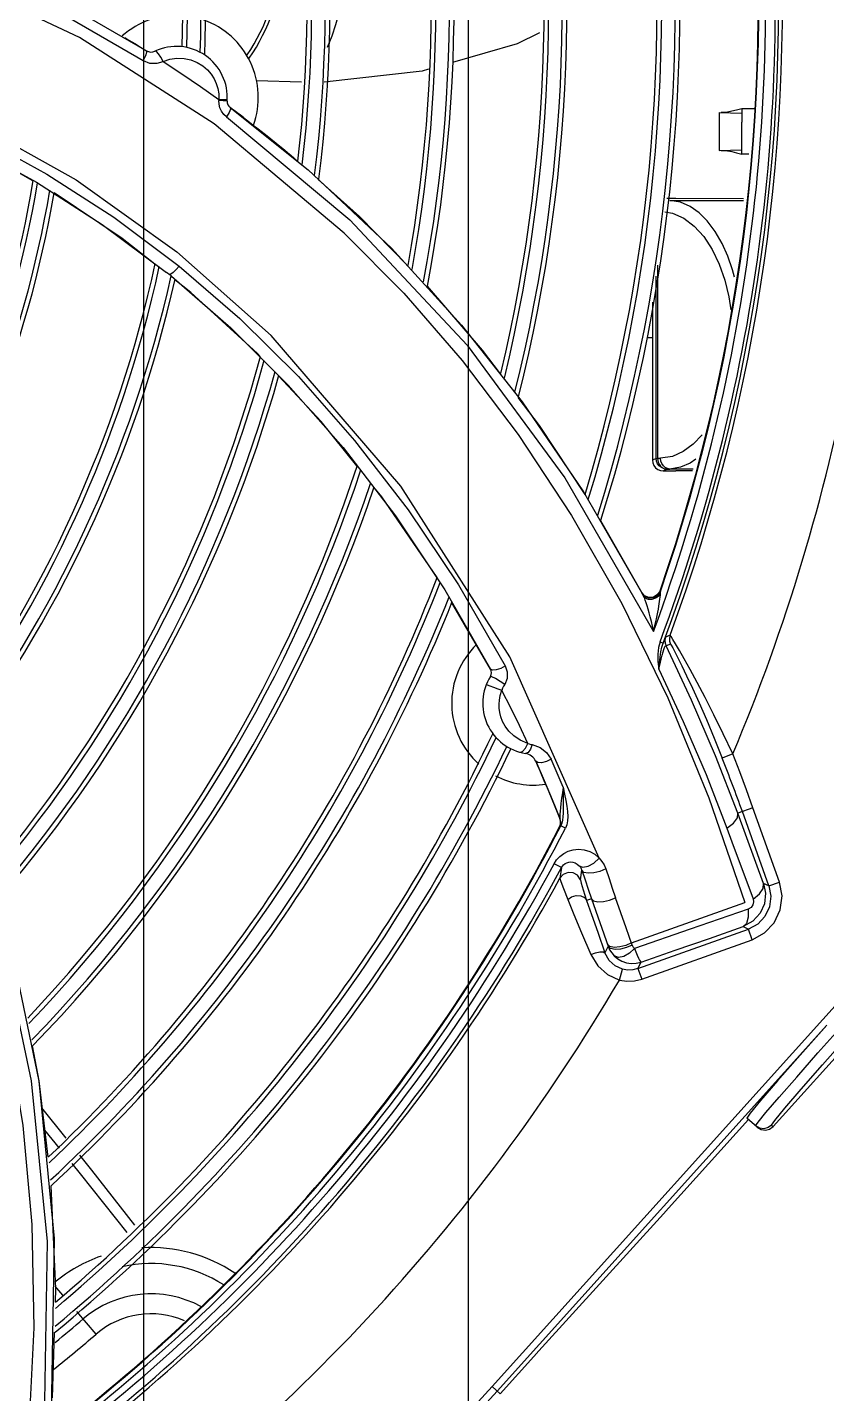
# Model space of a CAD drawing. Header units: metres. Extents: x -367 to 374, y -238 to 224.
# Drawn here: x 348.7501 to 348.8209, y 176.6379 to 176.7589 of the extents above; entities that cross this region are included whole.
import ezdxf
from ezdxf.enums import TextEntityAlignment as Align

# ---------------------------------------------------------------- set-up
doc = ezdxf.new("R2010")
doc.units = ezdxf.units.M
for name, color, linetype in [('ELE-ALIMENTADORES', 160, 'Continuous'), ('LA_BAU_BASES GERAIS_R00$0$ARQ-XREF-ATT', 8, 'Continuous'), ('LA_BAU_BASES GERAIS_R00$0$BASE', 253, 'Continuous'), ('LA_BAU_BASES GERAIS_R00$0$dutos', 31, 'Continuous')]:
    doc.layers.add(name, color=color, linetype=linetype)
doc.styles.add('LA_BAU_BASES GERAIS_R00$0$R60-125-RS', font='romans.shx', dxfattribs={"height": 0.19})
doc.styles.add('LA_BAU_BASES GERAIS_R00$0$R80-100-RS', font='romans.shx', dxfattribs={"height": 0.203})

# ---------------------------------------------------------------- blocks, each defined once
blk = doc.blocks.new('LA_BAU_BASES GERAIS_R00$0$A$C2E3D5B4E')
at = {"layer": 'LA_BAU_BASES GERAIS_R00$0$dutos', "color": 251}
for p, q in [((-17.98959167692874, -1.455469513867399), (-17.98959167692874, -0.8957732504447335)), ((-17.96084462448061, -0.8957732504447335), (-17.96084462448061, -1.455469513867399)), ((-17.99608816745626, -1.19034295930868), (-17.98964390789183, -1.194045637966781)), ((-17.99125982166061, -1.192029107850146), (-17.99089526828232, -1.192246929138207)), ((-17.97562006631051, -1.195978080463817), (-17.9796043253142, -1.195847742208741)), ((-17.98220326736805, -1.197648994502458), (-17.98292730132187, -1.19759387996254)), ((-17.98228831614904, -1.197507080153798), (-17.98219431740813, -1.197498305430315)), ((-17.98270638032659, -1.198552188216297), (-17.98284501812316, -1.19824789766534)), ((-17.98225683043518, -1.199049597246983), (-17.97133510833828, -1.208173249723757)), ((-17.98194080575934, -1.198221345272202), (-17.97501840154791, -1.203749061464066)), ((-17.9386149100975, -1.198645026953443), (-17.9386149100975, -1.202030949196512)), ((-17.93861490548204, -1.198645029651459), (-17.9366149209452, -1.198723188575229)), ((-17.93552979893207, -1.198338365891402), (-17.9366152316644, -1.198338365891402)), ((-17.93661523137371, -1.198338365891402), (-17.93661398314703, -1.199509186093735)), ((-17.9718411630015, -1.209336821281511), (-17.98335570535812, -1.199660690278677)), ((-17.97988747187992, -1.199772391101476), (-17.97945493692225, -1.200108092872767)), ((-17.97625236955741, -1.202699654350624), (-17.97593568550622, -1.20298330755594)), ((-17.93861491143548, -1.202030945472131), (-17.93661454766459, -1.201952724797309)), ((-17.93661924428, -1.202337204286039), (-17.93661836395177, -1.202337437663743)), ((-17.93661460906833, -1.202313409508577), (-17.93661492098431, -1.202338344000225)), ((-17.93599522527165, -1.20233834411755), (-17.93661492098431, -1.20233834411755)), ((-17.97501840154791, -1.203749061464066), (-17.96765491735835, -1.210659636810021)), ((-17.99907559204325, -1.204833205331113), (-17.99325717522038, -1.208567308773752)), ((-17.97412533991803, -1.204604830101005), (-17.97048486114193, -1.207865598901378)), ((-17.94247198923711, -1.206280725331624), (-17.9432636846891, -1.206280725331624)), ((-17.93645506472762, -1.206290307426286), (-17.94247198923711, -1.206280725331624)), ((-17.94299127881959, -1.206443808884785), (-17.93647292572803, -1.206443808869324)), ((-17.99325717522038, -1.208567308773752), (-17.98756632791492, -1.21281768853504)), ((-17.97048486114193, -1.207865598901378), (-17.96620990925749, -1.212224597823649)), ((-17.96765491735835, -1.210659636810021), (-17.96144917372749, -1.217477357010637)), ((-17.94407811435372, -1.212191415799396), (-17.94407811435372, -1.229284341222126)), ((-17.98749011445329, -1.212878614635599), (-17.98756632767515, -1.212817688235816)), ((-17.98733750617521, -1.21299885159641), (-17.98749011445329, -1.212878614635599)), ((-17.98716216101218, -1.213134107664416), (-17.98733750617521, -1.21299885159641)), ((-17.98719067706827, -1.212969601006705), (-17.98733750526571, -1.212998849777421)), ((-17.9871373289277, -1.213164197539925), (-17.98188253875333, -1.217734713227571)), ((-17.98540901524041, -1.214599643104691), (-17.98684160272444, -1.213473816628436)), ((-17.94421136759968, -1.229286359318564), (-17.94421136759968, -1.213158495855794)), ((-17.97951938464246, -1.22000195877871), (-17.98540901524041, -1.214599643104691)), ((-17.94452949701872, -1.215467307289316), (-17.94452949701872, -1.22944543008424)), ((-17.93776399661022, -1.214981028080899), (-17.93759889910359, -1.216120676318212)), ((-17.96144917372749, -1.217477357010637), (-17.95607007199669, -1.224295081236676)), ((-17.94452949701872, -1.218603284414883), (-17.94499531023371, -1.218603284414883)), ((-17.97926225422327, -1.220276512732369), (-17.97951938464246, -1.22000195877871)), ((-17.97386899375067, -1.22603522846083), (-17.97766620490427, -1.221980712698667)), ((-17.95644830487754, -1.223888696560323), (-17.95456906635525, -1.226376231543043)), ((-17.95607007199669, -1.224295081236676), (-17.95065201968509, -1.232241971514838)), ((-17.97071920967562, -1.22995325425444), (-17.97386899375067, -1.22603522846083)), ((-17.95456906635525, -1.226376231543043), (-17.95053120698503, -1.232497541029431)), ((-17.97192235161685, -1.228339070117443), (-17.96728238665787, -1.234381718013253)), ((-17.94421136759968, -1.229286359318564), (-17.94452949701872, -1.22944543008424)), ((-17.94421136759968, -1.229286359318564), (-17.94407811435372, -1.229286359318564)), ((-17.94407811435372, -1.229284341222126), (-17.94381196685902, -1.22928351731133)), ((-17.94357917456659, -1.230395788724479), (-17.94326104514744, -1.230236717956984)), ((-17.94357917456659, -1.230395788724479), (-17.94247198923711, -1.230395788724479)), ((-17.94326104514744, -1.230236717956984), (-17.94299125823784, -1.230232705169499)), ((-17.94093479276466, -1.230232705169499), (-17.94299125823784, -1.230232705169499)), ((-17.94097750395099, -1.23039340872009), (-17.94247198923711, -1.230395788724479)), ((-17.95227936849938, -1.231009091955173), (-17.94443690346804, -1.244609729904539)), ((-17.95065201968509, -1.232241971514838), (-17.94532941005093, -1.241450239441463)), ((-17.96728238665787, -1.234381718013253), (-17.96291672753239, -1.240918837443758)), ((-17.94912766104301, -1.234791342717187), (-17.9454694942898, -1.241185719875091)), ((-17.96291672753239, -1.240918837443758), (-17.9588633187974, -1.247946717676029)), ((-17.96171247526775, -1.240491172021109), (-17.95756654010097, -1.247656334520059)), ((-17.94546143189848, -1.241200909003226), (-17.94549602420773, -1.24113579281601)), ((-17.945194210404, -1.241507938157781), (-17.94546143189848, -1.241200909003226)), ((-17.94532937023041, -1.241450232230079), (-17.94546139897977, -1.241200899355761)), ((-17.94522171507958, -1.241447618028531), (-17.94544862258374, -1.241189660822499)), ((-17.94483801089234, -1.241602916941417), (-17.94522171507958, -1.241447618028531)), ((-17.94385031216984, -1.241006188416748), (-17.94407218382548, -1.241356963079113)), ((-17.94381565767321, -1.241072106030231), (-17.94404125212327, -1.241426143950946)), ((-17.94381565767321, -1.241072106030231), (-17.94385033087485, -1.241006242161973)), ((-17.94381884615711, -1.241276993998042), (-17.94381561925513, -1.241071997710321)), ((-17.9588633187974, -1.247946717676029), (-17.96232162599733, -1.242010515272057)), ((-17.94482890267852, -1.241664077797566), (-17.945194210404, -1.241507938157781)), ((-17.94510293911799, -1.241670764449452), (-17.94499524490652, -1.241721983251125)), ((-17.94296794826221, -1.244958677593502), (-17.94336469703603, -1.245112468745617)), ((-17.94385766914331, -1.245546024492057), (-17.94358573953127, -1.24564782512806)), ((-17.94292909088006, -1.245741633854038), (-17.94332688831184, -1.245895293741512)), ((-17.9492396691918, -1.264696393035763), (-17.95715370836069, -1.246860320321218)), ((-17.95761502171035, -1.249310204703022), (-17.95803137353653, -1.249041467799259)), ((-17.95680734287566, -1.253870706140958), (-17.95724549240981, -1.253446165600678)), ((-17.95578946106741, -1.2549631675667), (-17.95557559536519, -1.254534807237349)), ((-17.95518203227539, -1.254637608912788), (-17.95446546777509, -1.254883041256733)), ((-17.95446546777509, -1.254883041256733), (-17.9539042955987, -1.255321901207196)), ((-17.9539042955987, -1.255321901207196), (-17.95351003774317, -1.255918595460287)), ((-17.93742099599501, -1.255465257214098), (-17.93835081657073, -1.25583286468526)), ((-17.95486544671485, -1.256115208646577), (-17.95412593258754, -1.257801985963113)), ((-17.95411382822169, -1.257830673553769), (-17.95439206312835, -1.257187579062872)), ((-17.95412593258754, -1.257801985963113), (-17.95340502312331, -1.259510555860913)), ((-17.95340771169447, -1.259504183891011), (-17.95367584913367, -1.258860889316736)), ((-17.95320753682518, -1.259990449116856), (-17.95340771169447, -1.259504183891011)), ((-17.95340502312331, -1.259510555860913), (-17.95270318611199, -1.261240626002461)), ((-17.93952971160013, -1.25933651629083), (-17.93636350925419, -1.268614863379923)), ((-17.9528251077586, -1.26093509068113), (-17.95320753682518, -1.259990449116856)), ((-17.93562821457192, -1.260229758616049), (-17.93697235141667, -1.26070918202339)), ((-17.93469009434727, -1.266924043806455), (-17.93697235141667, -1.26070918202339)), ((-17.93422042758652, -1.267146502040475), (-17.93656960442445, -1.26056541788256)), ((-17.93327875661669, -1.266810435728246), (-17.93562859277392, -1.260229893619169)), ((-17.95272704078502, -1.261180698117357), (-17.95282510782488, -1.260935082113235)), ((-17.95276249425694, -1.261924462111153), (-17.95273889891916, -1.261984236228443)), ((-17.95266725621082, -1.26142863018066), (-17.95272705497314, -1.26118063927396)), ((-17.95272158763976, -1.261147702674123), (-17.95270285643619, -1.26124053725124)), ((-17.95264348920807, -1.261488548634304), (-17.95270320863858, -1.261240570205416)), ((-17.95269983025889, -1.261249067828601), (-17.95270320486975, -1.261240585855546)), ((-17.95224271908398, -1.262026202644108), (-17.952646139021, -1.261819663735139)), ((-17.95255349041099, -1.261588037824993), (-17.95264592595777, -1.26181924725114)), ((-17.95212715514617, -1.261728559238861), (-17.95224329851226, -1.262026253895044)), ((-17.93794017036407, -1.262039247261043), (-17.93749418060861, -1.263246353740385)), ((-17.93749418060861, -1.263246353740385), (-17.93562335284321, -1.268308608246741)), ((-17.95259706538809, -1.265531705281035), (-17.95323916994869, -1.265186302536392)), ((-17.95259663106765, -1.265531301268027), (-17.95272884480846, -1.266474379648287)), ((-17.95090496697094, -1.266600051987723), (-17.95090784527122, -1.266622161985822)), ((-17.95090496697094, -1.266600051987723), (-17.95078836690914, -1.265765744520365)), ((-17.934220427068, -1.26714650313005), (-17.93327915709199, -1.266810508394144)), ((-17.93422042758652, -1.267146502040475), (-17.93469009434727, -1.266924043806455)), ((-17.94994014812642, -1.268285787497632), (-17.95036454102444, -1.268428358003518)), ((-17.94994014812642, -1.268285787497632), (-17.94846414968379, -1.272482850639506)), ((-17.94638665755724, -1.272192969214927), (-17.93636350925419, -1.268614863379923)), ((-17.93605000630555, -1.269210133115564), (-17.94118955531587, -1.27098365900855)), ((-17.94938317603396, -1.27125909774503), (-17.94874207082319, -1.273072318292805)), ((-17.94631983605836, -1.272385094347726), (-17.94686020684367, -1.270859843244295)), ((-17.94118955531587, -1.27098365900855), (-17.94612678287706, -1.272690379481617)), ((-17.94581220727343, -1.274469189693889), (-17.93603698277673, -1.270979835899368)), ((-17.93650635402639, -1.270757432456037), (-17.93603698277673, -1.270979835899368)), ((-17.93570085304304, -1.271921484097845), (-17.93603698278696, -1.270979835903006)), ((-18.00140938038487, -1.272196484048152), (-17.99887349392191, -1.284432894840563)), ((-17.94846414968379, -1.272482850639506), (-17.94874207082319, -1.273072318292805)), ((-17.94846414484221, -1.272482863622088), (-17.94832405172599, -1.272798052861333)), ((-17.94832405172599, -1.272798052861333), (-17.94813824724235, -1.273089666904241)), ((-17.94547602977502, -1.275410820844797), (-17.93570073611772, -1.27192144235795)), ((-17.94888524736905, -1.272990139900401), (-17.94874214268009, -1.273072334852429)), ((-17.94836971094787, -1.273745084432164), (-17.94874207081978, -1.273072318299626)), ((-17.94813824724235, -1.273089666904241), (-17.94791036480706, -1.273351102686036)), ((-17.94581220727343, -1.274469189693889), (-17.94554187229858, -1.273896303983008)), ((-17.94746361299167, -1.275483879137198), (-17.94719753400148, -1.274520230132737)), ((-17.94581215921801, -1.274469172539455), (-17.94547602947421, -1.275410820734294)), ((-17.95872140071049, -1.3114900334146), (-17.92676090741088, -1.275986865571838)), ((-17.92486763149373, -1.278492601390269), (-17.93383582315391, -1.288454900657769)), ((-17.92910099435585, -1.279482996408376), (-17.95827549826822, -1.311891440605166)), ((-17.99887349392191, -1.284432894840563), (-17.99752338096698, -1.298369340973466)), ((-17.9986447355443, -1.286794237116453), (-17.99649758719272, -1.289479029660185)), ((-17.94310495398611, -1.295702205630448), (-17.93602113189638, -1.287833154844691)), ((-17.93524819629442, -1.288528961548479), (-17.93616383272536, -1.287704693699368)), ((-17.93539089733247, -1.288400500214436), (-17.93517992219427, -1.288084902744856)), ((-17.93524819629442, -1.288528961548479), (-17.93490981202626, -1.288729516017327)), ((-17.93397874274444, -1.288326242578648), (-17.93383582315391, -1.288454900657769)), ((-17.99836449559371, -1.288796788392744), (-17.9970723022501, -1.290378022200628)), ((-17.99781110470349, -1.293714603810884), (-17.99741346764881, -1.302801854712186)), ((-17.94310495398611, -1.295702205630448), (-17.94355295937817, -1.29619689693817)), ((-17.94355295937817, -1.29619689693817), (-17.95460081643466, -1.308318803420832)), ((-17.99813144097743, -1.298634008033048), (-17.99840772769119, -1.314577610986078)), ((-17.99752338096698, -1.298369340973466), (-17.99778422834618, -1.313882641503994)), ((-17.99741346764881, -1.302801854712186), (-17.99744793045795, -1.304022037231505)), ((-17.9972785517524, -1.302784724559558), (-17.99742151928433, -1.302617849643127)), ((-17.99676032378693, -1.303389532247991), (-17.9972785517524, -1.302784724559558)), ((-17.99669716932954, -1.30346322311533), (-17.99676032378693, -1.303389532247991)), ((-17.99380235948865, -1.306842190851228), (-17.99551584798837, -1.304841916029261)), ((-17.99752299050465, -1.306679596555739), (-17.99768671840354, -1.312476510081694)), ((-17.95802369005264, -1.312118121643095), (-17.95504882182672, -1.30881349472719)), ((-17.95504882182672, -1.30881349472719), (-17.95460081643466, -1.308318803420832)), ((-17.95872135717195, -1.31149007260791), (-17.95802369005264, -1.312118121643095))]:
    blk.add_line(p, q, dxfattribs=at)
for points in [[(-17.98335570535812, -1.199660690278677), (-17.99528819655632, -1.192021499657301), (-18.00751042822753, -1.186248259071533)], [(-18.00239841217376, -1.186237927311765), (-17.99582595119182, -1.189457216669496), (-17.98935835304098, -1.193186211777345)], [(-18.0351335857689, -1.191631438806496), (-18.02897194118668, -1.192517935135299), (-18.02273505993878, -1.193875807896518), (-18.01650865438569, -1.195706871306072), (-18.01032496966138, -1.198017756807701), (-18.00420452423407, -1.200818770680769), (-17.99816906942431, -1.204121157551697), (-17.99224651484371, -1.207933867223517), (-17.98646117574538, -1.212269241139609)], [(-17.95452268366319, -1.191597555685973), (-17.95652786091875, -1.192581522360967), (-17.96223697873199, -1.194219462991157)], [(-17.9908952706503, -1.19224693308405), (-17.99038189119619, -1.192556895171208), (-17.98986956704869, -1.192869993350257), (-17.98935834308759, -1.193186213666365)], [(-17.98935835304098, -1.193186211777345), (-17.98933549692549, -1.193332903154612), (-17.98943718160342, -1.193638855502456), (-17.9896476515928, -1.194046478352163)], [(-17.98964390789183, -1.194045637966781), (-17.98906715746273, -1.194278033347189), (-17.98841347956909, -1.194297229258325), (-17.9878664790665, -1.194129082206189)], [(-17.98786994390605, -1.194129945874636), (-17.98806179262851, -1.193759547433444), (-17.98827036747844, -1.19345462183918), (-17.9884590575042, -1.193266761808161), (-17.98859661474091, -1.193231818933953)], [(-17.98786993894544, -1.194129944511303), (-17.9872793736248, -1.193938257621255), (-17.98665402077302, -1.193846022494824), (-17.98602014993401, -1.19386736104542), (-17.98540750040763, -1.193999575408441), (-17.98484303640657, -1.194230260698248)], [(-17.9878664790665, -1.194129082206189), (-17.98620112076082, -1.195222255236501), (-17.98455409346229, -1.196345086073677), (-17.9829260533977, -1.197497377942625)], [(-17.98484303640657, -1.194230260698248), (-17.98435001959115, -1.194537143295008), (-17.98394322299146, -1.194890828369068)], [(-17.98394322299146, -1.194890828369068), (-17.98361820049581, -1.195270809545661), (-17.98336266582066, -1.195670331917597), (-17.98316775904425, -1.196088940063134), (-17.98302949540539, -1.196529746671047), (-17.98294911242238, -1.196997800869838), (-17.98292761143409, -1.197498314974098)], [(-17.96435423619221, -1.194826902202465), (-17.96491436004032, -1.194987601217861), (-17.97361342572674, -1.19595718416366)], [(-17.98292774472532, -1.197496301697072), (-17.98255065844057, -1.197506306227922), (-17.98228831614904, -1.197507080153798)], [(-17.9829260533977, -1.197497377942625), (-17.9829241063286, -1.197530014718438), (-17.98292306388748, -1.197562772108711), (-17.98292574954814, -1.197592948746831)], [(-17.98284501812316, -1.19824789766534), (-17.98291936459543, -1.197923274700031), (-17.98292574954814, -1.197592948746831)], [(-18.01099181608788, -1.198865860652575), (-18.00499452368695, -1.201603726502697), (-17.99907559204325, -1.204833205331113)], [(-17.98225683043518, -1.199049597246983), (-17.98250849129545, -1.198823360669564), (-17.98270638032659, -1.198552188216297)], [(-17.98194080285066, -1.19822134044415), (-17.9819161687318, -1.198363596970182), (-17.98202560045456, -1.198659812927133), (-17.98225815144519, -1.199050432033971)], [(-17.98076660930724, -1.199099374409059), (-17.9802325093101, -1.19950652246979), (-17.97988747187992, -1.199772391101476)], [(-17.9366149061434, -1.19833836597644), (-17.93707710860861, -1.198455308536893), (-17.93751244447105, -1.198551306492561), (-17.93789097996898, -1.198616292659324), (-17.9382099604868, -1.198648688633227), (-17.93844953624887, -1.198651491219323)], [(-17.99940636046688, -1.204700857860814), (-18.00410103503646, -1.202056566003819), (-18.00878860078865, -1.199871635407078)], [(-18.00491235579193, -1.199414155909096), (-17.99558276175435, -1.20463292511721), (-17.98666484689386, -1.210984406826071), (-17.97828966050008, -1.21840566833788)], [(-17.97945493692225, -1.200108092872767), (-17.97866184878842, -1.200732599715764), (-17.97787329553807, -1.201364670519695), (-17.97708934509262, -1.202004254818519)], [(-17.93661460906833, -1.202313409508577), (-17.9366148898863, -1.201728483295199), (-17.93661398314703, -1.199509186093735)], [(-17.97708934509262, -1.202004254818519), (-17.97685480400605, -1.202197805313233), (-17.97657375057429, -1.202431087169032), (-17.97625236955741, -1.202699654350624)], [(-17.93845134483672, -1.202024549022269), (-17.93821150515782, -1.202027367248036), (-17.9378921530664, -1.202059861228179), (-17.93751313382586, -1.202125026050624), (-17.93707726832952, -1.202221254117092), (-17.93661924177081, -1.202337194660402)], [(-17.98861223605275, -1.21208233031183), (-17.99149475735408, -1.209817045409807), (-17.99752467135522, -1.205783109001175)], [(-17.94342593918054, -1.207458280759681), (-17.94276021392, -1.207570876587113), (-17.94176259818596, -1.208020871692213), (-17.94083661047739, -1.208718268576092), (-17.93999137988237, -1.209644968021337), (-17.93922909121193, -1.210804266878483), (-17.93861576870506, -1.212076345594767), (-17.93811439806029, -1.213514559664134), (-17.93776399661022, -1.214981028080899)], [(-17.93726464466715, -1.21324801880354), (-17.93743135981356, -1.212597163212365), (-17.93784643175059, -1.211391472284674), (-17.93835682205668, -1.210246495848139), (-17.93896682633113, -1.209186593153561), (-17.93967245505121, -1.208250379810295), (-17.94039195782068, -1.207536511894602), (-17.94119099534237, -1.206973962164909), (-17.9420621610642, -1.20659766544594), (-17.94299127853401, -1.206443808942538)], [(-17.97133510833828, -1.208173249723757), (-17.96094123111232, -1.219268437650669), (-17.95227936849938, -1.231009091955173)], [(-17.9718411630015, -1.209336821281511), (-17.96654047502511, -1.214667643358268), (-17.96138294089974, -1.220606780685728), (-17.95641649142067, -1.227165846574906), (-17.95168990842774, -1.234346114913194), (-17.94725408648867, -1.242134108036851), (-17.94317803486626, -1.25048573179555), (-17.93952971160013, -1.25933651629083)], [(-17.98646311329628, -1.212268063856925), (-17.98671590948356, -1.212569350677029), (-17.98696874753989, -1.21281407708301), (-17.98719067706827, -1.212969601006705)], [(-17.98646117574538, -1.212269241139609), (-17.98109056868475, -1.216908211161979), (-17.97589620431415, -1.222047092415949), (-17.97091104062815, -1.227690710420291), (-17.96617161232325, -1.233838281158285), (-17.96171247526775, -1.240491172021109)], [(-17.98713727092058, -1.213164217536985), (-17.9871458691066, -1.213156195032468), (-17.98715414006824, -1.213146183234301), (-17.98716213605792, -1.213134076279573)], [(-17.96448063616856, -1.214050689531803), (-17.95960911476948, -1.21970475445022), (-17.95801634673353, -1.221813090440435)], [(-18.03866531649578, -1.216394567532632), (-18.02806108121297, -1.225787168558497), (-18.01945213360852, -1.235892725512429), (-18.01273887148977, -1.246200998116535), (-18.00678685895093, -1.258401504465553), (-18.00216973972385, -1.272040477702546), (-17.99954582338637, -1.284407529922817), (-17.99813144097743, -1.298634008033048)], [(-17.98188253875333, -1.217734713227571), (-17.97680041246383, -1.22279106645891), (-17.97192235161685, -1.228339070117443)], [(-17.95715370836069, -1.246860320321218), (-17.96682574224099, -1.231735860256947), (-17.97828966050008, -1.21840566833788)], [(-17.94012918521219, -1.227201555611543), (-17.94091604953871, -1.228029983426666), (-17.9417999723006, -1.228677823480837), (-17.94276915157036, -1.229108395073297), (-17.94381196685902, -1.22928351731133)], [(-17.94326104514744, -1.230236717956984), (-17.94350697878326, -1.230204319663869), (-17.94373615899656, -1.230109369919489), (-17.94393296903831, -1.229958338770473), (-17.94408399792303, -1.229761517746454), (-17.94417895427557, -1.229532318583267), (-17.94421136759968, -1.229286359318564)], [(-17.94407811449821, -1.229286321658662), (-17.94406416962033, -1.229457061373239), (-17.9440194641935, -1.229636009512149), (-17.94393905145228, -1.229813212270244), (-17.94382024343054, -1.229976392602282), (-17.94366365664541, -1.230111261487025), (-17.94347408956378, -1.230202750521755), (-17.94326104514744, -1.230236717956984)], [(-17.94299125434645, -1.230232703387799), (-17.94320193251338, -1.230199194596651), (-17.94339832932826, -1.230103949104603), (-17.9435675881623, -1.229953031207231), (-17.94369799776064, -1.229756566731055), (-17.94378060286613, -1.229527860862788), (-17.94380975132572, -1.229282360785589)], [(-17.94070250112964, -1.229358693146139), (-17.94119111156226, -1.229702633687964), (-17.94206206327397, -1.230078827710429), (-17.94299125794544, -1.230232705109927)], [(-17.94452949701872, -1.22944543008424), (-17.94449694189677, -1.229692055291423), (-17.94440190597106, -1.229921083566467), (-17.94425116696539, -1.23011742424768), (-17.94405483585172, -1.230268177832556), (-17.94382580843182, -1.230363227509486), (-17.94357917456659, -1.230395788724479)], [(-17.96360161969221, -1.23984354014118), (-17.96850685185677, -1.232705212732242), (-17.96919831581022, -1.231845098663769)], [(-17.94443650446487, -1.244610367773191), (-17.94453298290932, -1.24414615713448), (-17.94462971705263, -1.243719997356209), (-17.94472554153606, -1.24332887182544), (-17.9448196159691, -1.242970452650923), (-17.94491071556786, -1.242644144607027), (-17.94499923723106, -1.242347819408849), (-17.94508503183704, -1.242079058164734), (-17.94516884166649, -1.241836730773855), (-17.94525049950983, -1.241623867853548), (-17.94532938301086, -1.241450210636856)], [(-17.94532938301086, -1.241450210636856), (-17.94530293652008, -1.241494631646844), (-17.94527241854121, -1.241535840471158), (-17.94523926999489, -1.24157265834873), (-17.94520692494416, -1.241604002742577), (-17.94517682699393, -1.241628069593105), (-17.94514974847198, -1.241645738836439), (-17.94512620268893, -1.241658872551568), (-17.94510293911799, -1.241670764449452)], [(-17.94407218382548, -1.241356963079113), (-17.94442669701425, -1.241570468385078), (-17.94483801089234, -1.241602916941417)], [(-17.94404125212327, -1.241426143950946), (-17.94441542274365, -1.241643089611614), (-17.94482890267852, -1.241664077797566)], [(-17.9444365153721, -1.244610361773709), (-17.94434096206783, -1.244212676765699), (-17.94425677519746, -1.243845115683769), (-17.94418254789969, -1.243505589671429), (-17.9441170832331, -1.243191915001432), (-17.94405937204749, -1.242901931918084), (-17.94400861211727, -1.242633788554201), (-17.9439642533714, -1.242386371231248), (-17.9439259365455, -1.2421591781046), (-17.9438932518724, -1.241950913066091), (-17.94386562344596, -1.241758031250981), (-17.94384307696339, -1.241578875544917), (-17.94382664209036, -1.241415541153117), (-17.94381884615711, -1.241276993998042)], [(-17.94421789686464, -1.241625956744599), (-17.94411918053549, -1.241567475990166), (-17.94401695075726, -1.241491912698336), (-17.94391490009514, -1.241396084782707), (-17.94381887746931, -1.241276929488492)], [(-17.94499524490652, -1.241721983251125), (-17.94496876903133, -1.24173276916207), (-17.94494628226084, -1.241740114123502)], [(-17.94494628226084, -1.241740114123502), (-17.94491793409065, -1.241746140057046), (-17.9448903822863, -1.241747456971723), (-17.94485996092294, -1.24175094413539), (-17.9448210332871, -1.241755694292067), (-17.94477682450406, -1.241758421476959), (-17.9447287270433, -1.241759520941002), (-17.94467575265071, -1.241757796261197), (-17.9446156167412, -1.241752339509901), (-17.94454974374196, -1.241742301357306), (-17.94447724966119, -1.241726376697159), (-17.94439760506077, -1.241702964599597), (-17.94431102594979, -1.241670257139674), (-17.94421789686464, -1.241625956744599)], [(-17.94336470430346, -1.24511246605806), (-17.94339677636458, -1.245176942812293), (-17.94347228764491, -1.245360422097917), (-17.943585741437, -1.24564783022123)], [(-17.94336469703603, -1.245112468745617), (-17.94342317382939, -1.245373997534159), (-17.9434101049992, -1.245641645787316), (-17.94332688831184, -1.245895293741512)], [(-17.94296794826221, -1.244958677593502), (-17.94302595961676, -1.245217015473543), (-17.94301354671961, -1.245484193154141), (-17.94292909088006, -1.245741633854038)], [(-17.94214478204424, -1.246298045391711), (-17.94248118728524, -1.245723584302766), (-17.94272853292989, -1.245315741372167), (-17.9428891967076, -1.245063824576562), (-17.94296795702905, -1.244958687278711)], [(-17.94385803605576, -1.245545540982391), (-17.94399604734463, -1.246040582466037), (-17.94406090234008, -1.246617407910605), (-17.94404732095597, -1.24726298973809), (-17.94397111230705, -1.247966829858512)], [(-17.94397091535802, -1.247966982944206), (-17.94391915326628, -1.247401003974744), (-17.94385893678225, -1.246884008674158), (-17.94378727138246, -1.246419030707045), (-17.94369826709192, -1.246006688472505), (-17.94358573926274, -1.245647822516901)], [(-17.94397091542771, -1.24796698291874), (-17.94386244998987, -1.247494634131897), (-17.94376078928531, -1.247075055119865), (-17.94366809192468, -1.246717037425867), (-17.94358685450595, -1.246428744404682), (-17.94351661796361, -1.24620596025369), (-17.9434552973662, -1.246040580370106), (-17.94340270779719, -1.245932393904411), (-17.94335947589354, -1.245883664894961), (-17.94332641235872, -1.245896243665527)], [(-17.93697464378624, -1.260710000399001), (-17.93893967957843, -1.255630043732879), (-17.94106075636194, -1.250690548674982), (-17.94332718882606, -1.245896620540123)], [(-17.9429302552071, -1.245741185889699), (-17.94286706805894, -1.245836217952899), (-17.94273994940136, -1.24606323711231), (-17.94254383998179, -1.246435036043465), (-17.94227451211543, -1.246964482011379)], [(-17.9374209959559, -1.25546525722774), (-17.93826920968797, -1.253675233672482), (-17.93909594477805, -1.251994252591146), (-17.93987408790213, -1.250466030803352), (-17.94057871972041, -1.249125640394766), (-17.94119503323009, -1.247986832818412), (-17.94171689095458, -1.247048053558217), (-17.94214478204424, -1.246298045391711)], [(-17.94227451211543, -1.246964482011379), (-17.94193022761795, -1.247661031720043), (-17.94150544220918, -1.248544235296038), (-17.94099648458393, -1.249633096763489), (-17.94040883507728, -1.250930278981457), (-17.93975672478246, -1.252420586099731), (-17.93906225908916, -1.254069581161446), (-17.93835001336254, -1.255832547161106)], [(-17.95803137353653, -1.249041467799259), (-17.95844581315009, -1.248796042055972), (-17.95875653348594, -1.24863397083044), (-17.95888487745106, -1.248596621265449)], [(-17.95756118711404, -1.247654963557295), (-17.95797065041779, -1.247884023785161), (-17.95838368593093, -1.248023465167705), (-17.9586944077729, -1.248042889289252), (-17.9588632807754, -1.247946725599547)], [(-17.95756654010097, -1.247656334520059), (-17.95738747838925, -1.248199642581483), (-17.95740608414201, -1.248780878691093), (-17.95761986779075, -1.249311382962958)], [(-17.94397111230705, -1.247966829858512), (-17.94179741436869, -1.252595411725622), (-17.93978555561921, -1.25728765680077), (-17.93794017036407, -1.262039247261043)], [(-17.95924247203459, -1.249302397634608), (-17.95916157576653, -1.249330916405768), (-17.95893751221263, -1.249424428233567), (-17.9586088901583, -1.249556774665677), (-17.95823395412549, -1.249711138311511), (-17.95787062654756, -1.249829417483113)], [(-17.95724549240981, -1.253446165600678), (-17.95757014625565, -1.253008028214651), (-17.95780124689577, -1.252576126954125), (-17.95795623856782, -1.252163867321713), (-17.95805022715979, -1.251782177822577), (-17.95809871356994, -1.251422802340301), (-17.95811001161155, -1.251065570519756), (-17.95808274892283, -1.250691568278114), (-17.95800630123142, -1.250284503367482), (-17.95787024025697, -1.249829566336018)], [(-17.95761986779075, -1.249311382962958), (-17.95771643471107, -1.249473468079202), (-17.95780060760239, -1.249648099584363), (-17.95787462877627, -1.249830739839751)], [(-17.95557840115237, -1.254535538371044), (-17.95632061717345, -1.252955976701003), (-17.95708611978353, -1.251387623548169), (-17.95787462877627, -1.249830739839751)], [(-17.95557574043221, -1.254534748244339), (-17.95624760213911, -1.254244053994796), (-17.95680734287566, -1.253870706140958)], [(-17.95517925578088, -1.254636834398468), (-17.95532158259653, -1.255046518753886), (-17.95553461697261, -1.255335857964553), (-17.95577243235527, -1.255419408545265)], [(-17.95557840115237, -1.254535538371044), (-17.9554483750685, -1.254579262880895), (-17.95531526142236, -1.254615498894225), (-17.95518203227539, -1.254637608912788)], [(-17.95631682762553, -1.25529786775968), (-17.95605233221409, -1.255243061416138), (-17.95578946106741, -1.2549631675667)], [(-17.95350776575822, -1.255917746500188), (-17.95392977520623, -1.25612412450954), (-17.95435408346839, -1.256237514329484), (-17.95469036333509, -1.256234685842344), (-17.9548654655066, -1.256115101225703)], [(-17.9524288148865, -1.258397755180056), (-17.95278366651632, -1.257568926732972), (-17.95314408582487, -1.256742530427516), (-17.95351003774317, -1.255918595460287)], [(-17.93562859277392, -1.260229893619169), (-17.93620857592759, -1.258635140594095), (-17.93680606796761, -1.257046863868879), (-17.9374209959185, -1.25546525741828)], [(-18.00887404238301, -1.256817154717453), (-18.00599803225532, -1.264108914347332), (-18.00358340344474, -1.271812070155363), (-18.00167163507581, -1.27990556839876), (-18.00030225592184, -1.288357659886685), (-17.99951015204363, -1.297148484727757), (-17.99933156878581, -1.30627635720856), (-17.99980974528034, -1.315734105730542)], [(-17.95439206078231, -1.257187578039691), (-17.95454901844084, -1.256829156325409), (-17.95470682478413, -1.256471679729827), (-17.95486546942846, -1.256115160150955)], [(-17.95367584913367, -1.258860889316736), (-17.9538304424043, -1.258494308114393), (-17.95411382822169, -1.257830673553769)], [(-17.95242762076202, -1.258397094794589), (-17.95251194166133, -1.258898329637475), (-17.9525840317342, -1.259389537972027), (-17.95264116626083, -1.259838552918779), (-17.95268260515877, -1.260222453235826), (-17.95270924354452, -1.26053481137177), (-17.95272421809659, -1.260790158930547), (-17.95272839439758, -1.26099526004117), (-17.95272158763976, -1.261147702674123)], [(-17.95242739840842, -1.258397123543261), (-17.95243479466694, -1.258991626683553), (-17.95243253034891, -1.259504048661881), (-17.95242906600924, -1.259952236279503)], [(-17.9524288148865, -1.258397755180056), (-17.95231219385539, -1.259027783195222), (-17.95220617237862, -1.259589927330751), (-17.95212157428898, -1.260097764643604)], [(-17.95243628402204, -1.260706732603637), (-17.95245522060827, -1.261029464699902), (-17.95249184830629, -1.261323026206526), (-17.95255349041099, -1.261588037824993)], [(-17.95242906600924, -1.259952236279503), (-17.9524290451061, -1.260350067476509), (-17.95243628402204, -1.260706732603637)], [(-17.95212157428898, -1.260097764643604), (-17.95206447787109, -1.26056257763338), (-17.95204147621428, -1.260990410637703), (-17.95206032984436, -1.261380829662528), (-17.95212715514617, -1.261728559238861)], [(-17.93794054067644, -1.262040501444687), (-17.93735404413576, -1.261594770222189), (-17.93701328516579, -1.261130754363137), (-17.93697243238216, -1.260708949777552)], [(-17.95276249425694, -1.261924462111153), (-17.95267939972246, -1.26168335231813), (-17.95266725621082, -1.26142863018066)], [(-17.95273889891916, -1.261984236228443), (-17.95265572584515, -1.261743211503187), (-17.95264348920807, -1.261488548634304)], [(-17.95273889881889, -1.261984236276191), (-17.95272733296247, -1.261967118365817), (-17.95269662284727, -1.261912646179269), (-17.9526459324976, -1.261819260346044)], [(-17.9532397585059, -1.265185883551737), (-17.95302045548021, -1.264847582423215), (-17.95273747498993, -1.264538928609625), (-17.95239441542083, -1.26427563644819), (-17.9520001356982, -1.264073011584685), (-17.95156273583621, -1.263942469535039), (-17.95108635554163, -1.263895098177898), (-17.95058706717134, -1.263944737423287), (-17.95009276289852, -1.264099004989191), (-17.94963409751222, -1.264354066094427), (-17.9492396691918, -1.264696393035763)], [(-17.95259663106765, -1.265531301268027), (-17.95251040514518, -1.265398136248393), (-17.952397211365, -1.265275249258309), (-17.95226002927893, -1.265171789321073), (-17.95210536233071, -1.265095039352843), (-17.95193859515939, -1.265048175328673), (-17.95176158717254, -1.265032860270082), (-17.95157793543478, -1.265051969208059), (-17.95138936719627, -1.265109963897601), (-17.95119865069648, -1.265214852990255), (-17.95101307273148, -1.265378929065889)], [(-17.951014225162, -1.265377726607937), (-17.95068348318864, -1.265497628432684), (-17.95022270089737, -1.265406921812144), (-17.94971253828635, -1.265123404657231), (-17.94924121148631, -1.264694585676978)], [(-17.95101307273148, -1.265378929065889), (-17.95091922188976, -1.265499514987084), (-17.95084466290848, -1.265628558741525), (-17.95078836690914, -1.265765744520365)], [(-17.9486681540219, -1.265636924658054), (-17.94918847331769, -1.265863182660439), (-17.94973424016086, -1.26600086633033), (-17.95022712313425, -1.266030920983383), (-17.95059651680458, -1.265949035135861), (-17.95078818794434, -1.26576617111931)], [(-17.94924121148631, -1.264694585676978), (-17.94900772391975, -1.264979601839684), (-17.94881684931397, -1.265292877576201), (-17.9486681540219, -1.265636924658054)], [(-17.94866815419357, -1.265636924569378), (-17.948373621168, -1.266487515277902), (-17.9480855292594, -1.267340761584535), (-17.94780139112481, -1.268196391378012)], [(-17.95272923814377, -1.266474693117914), (-17.95263741200972, -1.26675858957168), (-17.95240710194344, -1.267378919797636), (-17.95203731465222, -1.268348101129675)], [(-17.95090784527122, -1.266622161985822), (-17.95117966950249, -1.266213403598783), (-17.95155601589352, -1.265999165350138), (-17.95200059666774, -1.265965796541138), (-17.95242613434289, -1.266136030371115), (-17.95272884480846, -1.266474379648287)], [(-17.95090789935637, -1.266622672678466), (-17.9508372533561, -1.266899229807848), (-17.95065590679383, -1.26749719887556), (-17.95036446843142, -1.268428333727741)], [(-17.95078818610659, -1.265766173201598), (-17.95049779928024, -1.266611127374915), (-17.950215374143, -1.267450562444708), (-17.94994018441105, -1.26828579965121)], [(-17.93570073611772, -1.27192144235795), (-17.93459947873419, -1.271319078804197), (-17.93374259044401, -1.270410038141733), (-17.93320848461428, -1.269282868549169), (-17.93304760306944, -1.268044104144963), (-17.93327875661669, -1.266810435728246)], [(-17.95203850011023, -1.268344881593464), (-17.95169699324799, -1.268110790321032), (-17.95128604479487, -1.267994202390298), (-17.95088077584251, -1.26801521880833), (-17.95055303657637, -1.268170064158483), (-17.95036559404116, -1.268425411255237)], [(-17.93469011839704, -1.266923977759859), (-17.93451634583596, -1.267804692246671), (-17.9346185376636, -1.26872459419036), (-17.9350017950236, -1.26957613191297), (-17.93563569176365, -1.270273073816213), (-17.93650632355241, -1.270757422858139)], [(-17.93422040394978, -1.267146567894713), (-17.93404694486867, -1.268068991601638), (-17.9341670227019, -1.268999704315036), (-17.93456885952594, -1.269847667055444), (-17.93521315890712, -1.270529957490169), (-17.93603698278525, -1.27097983591301)], [(-17.93562395422339, -1.268310521778119), (-17.93504905333657, -1.267851377320937), (-17.93472053375092, -1.267368255070494), (-17.93469008901616, -1.266924058009579)], [(-17.95203731465222, -1.268348101129675), (-17.95148814318657, -1.269680594910994), (-17.95080477108888, -1.271318152149604), (-17.95000113806555, -1.273226786326802)], [(-17.95036454102444, -1.268428358003518), (-17.94992987300498, -1.269694060044628), (-17.94938317603396, -1.27125909774503)], [(-17.94994013023745, -1.268285781077054), (-17.94974991255231, -1.268474934565972), (-17.94937771926936, -1.268566288286536), (-17.94887944717061, -1.268545841836101), (-17.94832729788891, -1.268416548785069), (-17.94780139497357, -1.268196405270544)], [(-17.94686020684367, -1.270859843244295), (-17.94733011001529, -1.269523527025001), (-17.94780139497357, -1.268196405270544)], [(-17.9360505839403, -1.269212164322369), (-17.93604258597679, -1.269925746955494), (-17.9361993017335, -1.270465566022438), (-17.93650632558558, -1.270757416648109)], [(-17.93562335284321, -1.268308608246741), (-17.93557936770253, -1.268563514289042), (-17.93563639625165, -1.268829176677798), (-17.93579708078971, -1.269057687485827), (-17.93605000630555, -1.269210133115564)], [(-17.94554187229858, -1.273896303983008), (-17.94250557902956, -1.272840278344745), (-17.93949344017597, -1.27179388382109), (-17.93650635402639, -1.270757432456037)], [(-17.9474166155303, -1.272560177375624), (-17.94791569297593, -1.272591959338286), (-17.94831446031867, -1.272502215752581), (-17.94853062291406, -1.272293665470613)], [(-17.94631983605836, -1.272385094347726), (-17.94682637853225, -1.272614392439834), (-17.94734957281503, -1.272750453276956), (-17.94784881756345, -1.27278199608844), (-17.94824780588647, -1.272691830945575), (-17.948464144946, -1.272482863574339)], [(-17.94612706908754, -1.272692158525103), (-17.94657672759649, -1.273113481093503), (-17.94707284205174, -1.273392862586377), (-17.94755047900151, -1.273484650356465), (-17.94791039045481, -1.273351081884528)], [(-17.9463869316196, -1.272194950238088), (-17.94689350461681, -1.272424068352564), (-17.9474166155303, -1.272560177375624)], [(-17.94612678287706, -1.272690379481617), (-17.94620552046456, -1.272598567931425), (-17.94627050805252, -1.27249512845691), (-17.94631948664392, -1.272383356367015)], [(-17.94612704944586, -1.272692143886786), (-17.9460047604415, -1.272993039491382), (-17.94588017491117, -1.273284749294533), (-17.94576383538481, -1.273538870633445), (-17.94566515598797, -1.273733327983052), (-17.94558969309435, -1.273855512699981), (-17.94554186997982, -1.273896311370834)], [(-17.95000113806555, -1.273226786326802), (-17.94937717838332, -1.274230967680239), (-17.94849906725062, -1.274999636055497), (-17.94746361543969, -1.275483878435068)], [(-17.95000111682236, -1.273226791613695), (-17.94958171626524, -1.273075585151389), (-17.94918458590291, -1.272991558231467), (-17.94888524736905, -1.272990139900401)], [(-17.94719751813886, -1.274520243520044), (-17.94784780643113, -1.27422380744855), (-17.94836971094787, -1.273745084432164)], [(-17.94791036480706, -1.273351102686036), (-17.94760038923721, -1.273608219985988), (-17.94723918989132, -1.273813435125419), (-17.94683820228749, -1.273953210814568), (-17.94641127403349, -1.274017512954003), (-17.94597371968314, -1.273999701005494), (-17.94554200465984, -1.273896350122129)], [(-17.94581207427973, -1.274469142207806), (-17.94626732920233, -1.27458101322344), (-17.94673558085685, -1.274598260507162), (-17.94719751813886, -1.274520243520044)], [(-17.94746361546515, -1.275483878469174), (-17.94680075669157, -1.275595857910218), (-17.94612887872086, -1.275571161700725), (-17.94547602977502, -1.275410820844797)], [(-17.92910099435585, -1.279482996408376), (-17.93145287582468, -1.282135842520518), (-17.93344507146458, -1.284411192749928), (-17.93495300458869, -1.286166547620439), (-17.9358803057271, -1.287289722649973), (-17.93616382878474, -1.287704697245488)], [(-17.93517992219427, -1.288084902744856), (-17.93447665212466, -1.287226499781525), (-17.93331608508151, -1.285868036587715), (-17.93175617280917, -1.284077366248937), (-17.92987491604424, -1.281944040708993), (-17.9277665452347, -1.279574924472115)], [(-17.99947033697856, -1.281305730184329), (-17.99887697933809, -1.284406127059981), (-17.99808807220404, -1.291165022511166)], [(-17.93397874274444, -1.288326242578648), (-17.93370508093699, -1.28792745296613), (-17.93281223608483, -1.286847620956621), (-17.93136407330769, -1.285163474691842), (-17.92945777505349, -1.282987926315116), (-17.92721850506018, -1.280463901750124)], [(-17.93397875038931, -1.288326235696957), (-17.9342852180979, -1.288556778623104), (-17.93465322880525, -1.288654847650093), (-17.93504398004063, -1.288603953250629), (-17.9353908971234, -1.288400500403156)], [(-17.93490981202626, -1.288729516017327), (-17.93452667234646, -1.288784421490334), (-17.9341513762862, -1.288689745770796), (-17.93383582315391, -1.288454900657769)], [(-17.99527781069924, -1.291004530706402), (-17.99422723139469, -1.292318427009093), (-17.99041573244108, -1.297197331440373)], [(-17.99596088475289, -1.291738043850899), (-17.99522225307385, -1.292641894183078), (-17.99107277022017, -1.297838587852027)]]:
    blk.add_lwpolyline(points, dxfattribs=at)
for centre, radius, start, end in [((-18.09466975517489, -1.189107552631128), 0.1085497026156114, 358.0315105485816, 21.3604927686964), ((-18.09466975517489, -1.189107552631128), 0.1089596739803544, 358.0045902039406, 21.24657312761284), ((-18.09466975517489, -1.189107552631128), 0.1101597203591592, 357.8047234059783, 20.91175017232701), ((-18.09466975517489, -1.189107552631128), 0.1105697214210405, 357.6890389965667, 20.79705222513928), ((-18.09466975517489, -1.189107552631128), 0.1195496427402123, 353.3395335233982, 18.23036839760433), ((-18.09466975517489, -1.189107552631128), 0.1199596141066552, 353.2092720153461, 18.1109297428303), ((-18.09466975517489, -1.189107552631128), 0.12115966048376, 352.8275134135229, 17.76029321918926), ((-18.09466975517489, -1.189107552631128), 0.1215696615456413, 352.696906937013, 17.6401345639108), ((-18.09466975517489, -1.189107552631128), 0.1305495828648132, 349.8147598308632, 14.96510293703426), ((-18.09466975517489, -1.189107552631128), 0.1309595542312561, 349.6822063954896, 14.84109374700753), ((-18.09466975517489, -1.189107552631128), 0.1321596006100609, 349.2937733351931, 14.47725132809583), ((-18.09466975517489, -1.189107552631128), 0.1325696016702422, 349.1608980928761, 14.3526378077179), ((-18.09466975517489, -1.189107552631128), 0.1405495284327866, 346.558709825407, 11.89807055972339), ((-18.09466975517489, -1.189107552631128), 0.1409594997992296, 346.4242077427471, 11.77052267590901), ((-18.09466975517489, -1.189107552631128), 0.1421595461780344, 346.0300991107694, 11.39644158362556), ((-18.09466975517489, -1.189107552631128), 0.1425695472382157, 345.8952943242749, 11.26836952276934), ((-18.09466975517489, -1.189107552631128), 0.1505494740024602, 343.2565396740915, 8.75024427089491), ((-18.09466975517489, -1.189107552631128), 0.1509594453672031, 343.1202071090393, 8.619611665702323), ((-18.09466975517489, -1.189107552631128), 0.1521594917460079, 342.7207677561069, 8.236596479344465), ((-18.09466975517489, -1.189107552631128), 0.1525694928061892, 342.5841510821841, 8.105503592943984), ((-18.09466975517489, -1.189107552631128), 0.1601571059806759, 339.7237022768828, 6.211605343457884), ((-18.09466975517489, -1.189107552631128), 0.1610257144659642, 339.4827368813727, 6.048806960795321), ((-18.09466975517489, -1.189107552631128), 0.1594991318143624, 341.0110808105696, 5.728149985385524), ((-18.09466975517489, -1.189107552631128), 0.1595533574596012, 340.992801638006, 5.733333525474548), ((-18.09466975517489, -1.189107552631128), 0.1613170238909081, 339.4826075161777, 4.745099755888825), ((-17.9948072984123, -1.183873994013254), 0.0173428560037267, 326.062036857162, 25.7187126392012), ((-17.99480734527083, -1.183873985494927), 0.01765662954329385, 325.5683487101377, 25.24146094299097), ((-17.99480725754279, -1.183873993501663), 0.02331329879839887, 337.3066204888574, 19.16863498867272), ((-18.09466975517489, -1.189107552631128), 0.1616563787858307, 339.7881115746399, 3.947345806847753), ((-18.09466975517489, -1.189107552631128), 0.1706766452543957, 337.1206484905382, 1.479777631135532), ((-17.98669000028156, -1.197307669059853), 0.007249960536398293, 86.73054890482527, 131.5561490870857), ((-17.98669000028156, -1.197307669059853), 0.007249960536398293, 340.0844580448957, 70.50482453410899), ((-17.98669000028156, -1.197307669059853), 0.004499975506523072, 355.6499293168759, 115.0694060853761), ((-17.98893568192432, -1.192506980758651), 0.0007999956449618829, 238.1068070182741, 295.0694073674392), ((-17.9815548662441, -1.197698321955784), 0.0006499964616377792, 175.6475586344822, 233.5762947245356), ((-18.05043392728214, -1.291041876046791), 0.1153557953079722, 52.84780731857305, 53.57602969450759), ((-18.09466975517489, -1.189107552631128), 0.09654976793268326, 326.5366480881617, 350.7340659982262), ((-18.09466975517489, -1.189107552631128), 0.09695973929912617, 326.4242085021381, 350.6396276251695), ((-18.09466975517489, -1.189107552631128), 0.09815978567793099, 326.0938046308889, 350.3608381380544), ((-18.09466975517489, -1.189107552631128), 0.09856978673811229, 325.980474353681, 350.264783729213), ((-18.09466975517489, -1.189107552631128), 0.1085497026156114, 323.1573979986513, 347.8120940888551), ((-18.09466975517489, -1.189107552631128), 0.1089596739803544, 323.0389436023006, 347.707013802884), ((-18.09466975517489, -1.189107552631128), 0.1101597203591592, 322.6912000909658, 347.4021518536534), ((-18.09466975517489, -1.189107552631128), 0.1105697214210405, 322.5720335316373, 347.2913790857288), ((-18.09466975517489, -1.189107552631128), 0.1195496427402123, 319.9193214450359, 344.8918643410254), ((-18.09466975517489, -1.189107552631128), 0.1199596141066552, 319.7963564653011, 344.779264336497), ((-18.09466975517489, -1.189107552631128), 0.12115966048376, 319.4355797224754, 344.4482788216661), ((-18.09466975517489, -1.189107552631128), 0.1215696615456413, 319.3120170545293, 344.334712113527), ((-18.09466975517489, -1.189107552631128), 0.1305495828648132, 316.5695976226492, 341.7900047739308), ((-18.09466975517489, -1.189107552631128), 0.1309595542312561, 316.4428113644111, 341.6713573178286), ((-18.09466975517489, -1.189107552631128), 0.1321596006100609, 316.0709753022946, 341.3229362984173), ((-18.09466975517489, -1.189107552631128), 0.1325696016702422, 315.9436763185495, 341.2035006867911), ((-18.09466975517489, -1.189107552631128), 0.1405495284327866, 313.4411825831678, 338.8412553130104), ((-18.09466975517489, -1.189107552631128), 0.1409594997992296, 313.3113783073072, 338.7180455547949), ((-18.09466975517489, -1.189107552631128), 0.1421595461780344, 312.9307999365967, 338.3564491942782), ((-18.09466975517489, -1.189107552631128), 0.1425695472382157, 312.8005442834681, 338.2325720953442), ((-17.95506513117243, -1.250975522684882), 0.007249960536398293, 134.1633666054047, 228.0060445660542), ((-17.95506513117243, -1.250975522684882), 0.004499975506523072, 148.0853447318548, 260.9563046394939), ((-17.95943663457535, -1.248252992744881), 0.0006499964616377792, 328.0885544328253, 28.11189327131585), ((-18.09466975517489, -1.189107552631128), 0.1509594453672031, 310.1108522918805, 334.5325657098464), ((-18.09466975517489, -1.189107552631128), 0.1505494740024602, 310.2433301241379, 334.6048140834874), ((-18.09466975517489, -1.189107552631128), 0.1525694928061892, 309.5896382705635, 334.410170890354), ((-18.09466975517489, -1.189107552631128), 0.1521594917460079, 309.7225194079855, 334.4194120724134), ((-17.955961095936, -1.256604633934046), 0.00119999346829282, 24.07282708583563, 80.95630520909626), ((-18.07818462880698, -1.311113465754431), 0.1503643819118539, 19.64346814411075, 21.57040893038786), ((-17.95506513117243, -1.250975522684882), 0.007249960536398293, 242.3409903780341, 278.5754172308435), ((-18.09466975517489, -1.189107552631128), 0.1595548765985322, 308.0858086056125, 332.8889885940715), ((-18.09466975517489, -1.189107552631128), 0.1594991318143624, 308.1041476960957, 332.8362684324472), ((-18.09466975517489, -1.189107552631128), 0.1600052705540468, 308.0853525233314, 332.8887152037146), ((-18.09466975517489, -1.189107552631128), 0.1605913224570478, 306.5622027262116, 331.7232068993563), ((-18.09466975517489, -1.189107552631128), 0.1613235887638741, 306.8260974172652, 331.7231747134465), ((-18.09466975517489, -1.189107552631128), 0.1616563787858307, 306.9312869530319, 331.4066409104979), ((-18.09466975517489, -1.189107552631128), 0.1706766452543957, 304.4462073227268, 329.5968159973366), ((-17.98894484381697, -1.312511670089123), 0.01332936259748314, 56.19011652268696, 93.45830501926848), ((-17.98894484381697, -1.312511670089123), 0.01332936259748314, 109.3902511900647, 129.6416539252814), ((-17.98894503596193, -1.312511736955173), 0.01191535919128971, 57.29671744336213, 102.4005916014058), ((-17.98894489658642, -1.312511686934329), 0.00923330098577504, 61.40337394136839, 130.5877858401922), ((-18.09466975517489, -1.189107552631128), 0.1532666650701395, 309.3823772994147, 310.5878344988142), ((-17.98894491275337, -1.312511695885121), 0.007465491857217716, 66.63682738420322, 130.590035040948), ((-18.09466975517489, -1.189107552631128), 0.1550344239350705, 308.7837314031721, 310.5877684245275), ((-18.09466975517489, -1.189107552631128), 0.1829191221629176, 299.5863195253893, 318.0060445612091), ((-18.09466975517489, -1.189107552631128), 0.1835191446425738, 299.5863305521323, 318.0060445612091)]:
    blk.add_arc(centre, radius, start, end, dxfattribs=at)
blk = doc.blocks.new('LA_BAU_BASES GERAIS_R00')
at = {"layer": 'LA_BAU_BASES GERAIS_R00$0$ARQ-XREF-ATT'}
blk.add_blockref('LA_BAU_BASES GERAIS_R00$0$A$C2E3D5B4E', (366.75, 177.95), dxfattribs=at)
at = {"layer": 'LA_BAU_BASES GERAIS_R00$0$BASE', "style": 'LA_BAU_BASES GERAIS_R00$0$R60-125-RS'}
for p in [(242.7815727361595, 218.919159373358), (358.6365727361596, 192.964159373358)]:
    blk.add_attdef('S', text='', height=0.19, rotation=90, dxfattribs=at).set_placement(p, align=Align.MIDDLE_CENTER)
at = {"layer": 'LA_BAU_BASES GERAIS_R00$0$BASE', "style": 'LA_BAU_BASES GERAIS_R00$0$R80-100-RS'}
blk.add_attdef('ACESSO', text='', height=0.203, dxfattribs=at).set_placement((365.922255870473, 191.9868442639211), align=Align.TOP_CENTER)
at = {"layer": 'LA_BAU_BASES GERAIS_R00$0$BASE', "style": 'LA_BAU_BASES GERAIS_R00$0$R60-125-RS'}
blk.add_attdef('S', text='', height=0.19, dxfattribs=at).set_placement((266.114159373358, 180.9134272638404), align=Align.MIDDLE_CENTER)

msp = doc.modelspace()

# ---------------------------------------------------------------- block references
at = {"layer": 'ELE-ALIMENTADORES', "color": 2}
msp.add_blockref('LA_BAU_BASES GERAIS_R00', (0, 0), dxfattribs=at)

doc.saveas('drawing.dxf')
